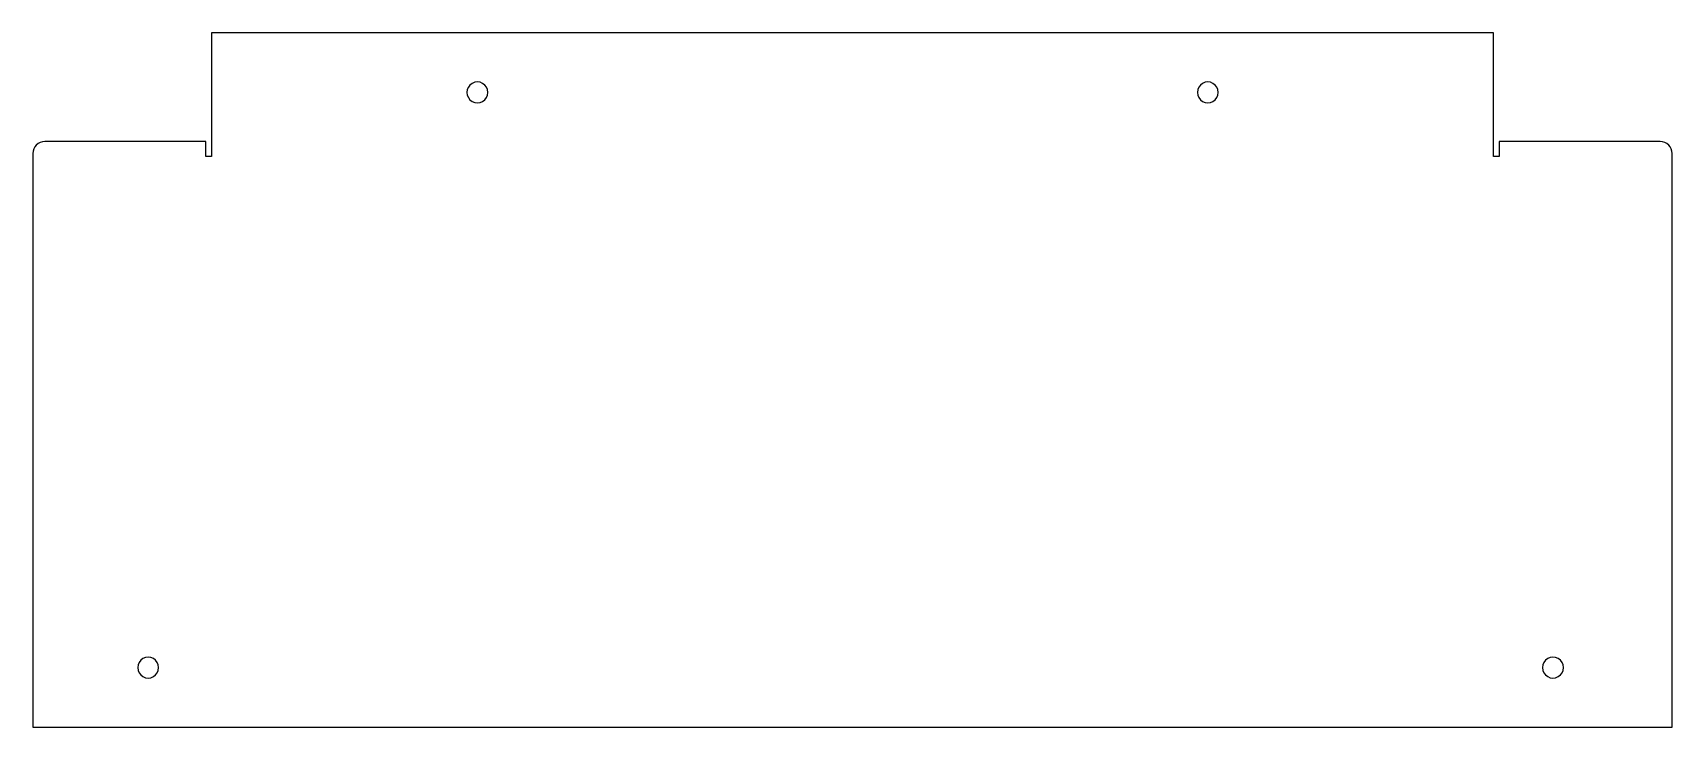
# Model space of a CAD drawing. Extents: x -104 to 171, y 162 to 279.
import ezdxf

# ---------------------------------------------------------------- set-up
doc = ezdxf.new("R2010")
doc.units = 0
doc.layers.add('Layer_1', color=7, linetype='CONTINUOUS')

msp = doc.modelspace()

# ---------------------------------------------------------------- linework, layer by layer
at = {"layer": 'Layer_1', "color": 7}
for p, q in [((141.432691, 278.65112), (-73.567037, 278.65112)), ((-73.567037, 278.65112), (-73.567037, 257.8892)), ((141.432691, 257.8892), (141.432691, 278.65112)), ((-27.241657, 268.651134), (-27.241657, 268.651134)), ((95.276395, 268.651134), (95.276395, 268.651134)), ((-74.567036, 260.389197), (-101.567003, 260.389197)), ((-74.567036, 257.8892), (-74.567036, 260.389197)), ((169.43265, 260.389197), (142.43269, 260.389197)), ((142.43269, 260.389197), (142.43269, 257.8892)), ((-103.567, 258.389198), (-103.567, 162.12737)), ((-73.567037, 257.8892), (-74.567036, 257.8892)), ((142.43269, 257.8892), (141.432691, 257.8892)), ((171.432659, 162.12737), (171.432659, 258.389198)), ((-82.46042, 172.127364), (-82.46042, 172.127364)), ((153.182676, 172.127364), (153.182676, 172.127364)), ((-103.567, 162.12737), (171.432659, 162.12737))]:
    msp.add_line(p, q, dxfattribs=at)
for points in [[(-29.867134, 270.168066), (-30.40883, 269.855088), (-30.742247, 269.276745), (-30.741651, 268.651134)], [(-28.116174, 270.168066), (-28.65787, 270.481043), (-29.325438, 270.481043), (-29.867134, 270.168066)], [(-27.241657, 268.651134), (-27.241061, 269.276745), (-27.574479, 269.855088), (-28.116174, 270.168066)], [(92.651398, 270.166677), (92.109947, 269.85407), (91.776399, 269.276349), (91.776399, 268.651134)], [(94.401396, 270.166677), (93.859945, 270.479285), (93.192849, 270.479285), (92.651398, 270.166677)], [(95.276395, 268.651134), (95.276395, 269.276349), (94.942848, 269.85407), (94.401396, 270.166677)], [(-30.741651, 268.651134), (-30.742247, 268.025524), (-30.40883, 267.447181), (-29.867134, 267.134203)], [(-29.867134, 267.134203), (-29.325438, 266.821226), (-28.65787, 266.821226), (-28.116174, 267.134203)], [(-28.116174, 267.134203), (-27.574479, 267.447181), (-27.241061, 268.025524), (-27.241657, 268.651134)], [(91.776399, 268.651134), (91.776399, 268.02592), (92.109947, 267.448199), (92.651398, 267.135592)], [(92.651398, 267.135592), (93.192849, 266.822984), (93.859945, 266.822984), (94.401396, 267.135592)], [(94.401396, 267.135592), (94.942848, 267.448199), (95.276395, 268.02592), (95.276395, 268.651134)], [(-102.981215, 259.803411), (-103.356287, 259.428338), (-103.567, 258.919631), (-103.567, 258.389198)], [(-101.567003, 260.389197), (-102.097435, 260.389197), (-102.606142, 260.178483), (-102.981215, 259.803411)], [(170.84687, 259.803415), (170.471795, 260.178488), (169.963084, 260.3892), (169.43265, 260.389197)], [(171.432659, 258.389198), (171.43266, 258.919633), (171.221945, 259.428342), (170.84687, 259.803415)], [(-85.085417, 173.642907), (-85.626868, 173.3303), (-85.960416, 172.752578), (-85.960416, 172.127364)], [(-83.335419, 173.642907), (-83.87687, 173.955514), (-84.543965, 173.955514), (-85.085417, 173.642907)], [(-82.46042, 172.127364), (-82.46042, 172.752578), (-82.793968, 173.3303), (-83.335419, 173.642907)], [(150.557679, 173.642907), (150.016228, 173.3303), (149.68268, 172.752578), (149.68268, 172.127364)], [(152.307677, 173.642907), (151.766226, 173.955514), (151.09913, 173.955514), (150.557679, 173.642907)], [(153.182676, 172.127364), (153.182676, 172.752578), (152.849129, 173.3303), (152.307677, 173.642907)], [(-85.960416, 172.127364), (-85.960416, 171.50215), (-85.626868, 170.924429), (-85.085417, 170.611822)], [(-85.085417, 170.611822), (-84.543965, 170.299215), (-83.87687, 170.299215), (-83.335419, 170.611822)], [(-83.335419, 170.611822), (-82.793968, 170.924429), (-82.46042, 171.50215), (-82.46042, 172.127364)], [(149.68268, 172.127364), (149.68268, 171.50215), (150.016228, 170.924428), (150.557679, 170.611821)], [(150.557679, 170.611821), (151.09913, 170.299214), (151.766226, 170.299214), (152.307677, 170.611821)], [(152.307677, 170.611821), (152.849129, 170.924428), (153.182676, 171.50215), (153.182676, 172.127364)]]:
    msp.add_open_spline(points, degree=3, dxfattribs=at)

doc.saveas('drawing.dxf')
